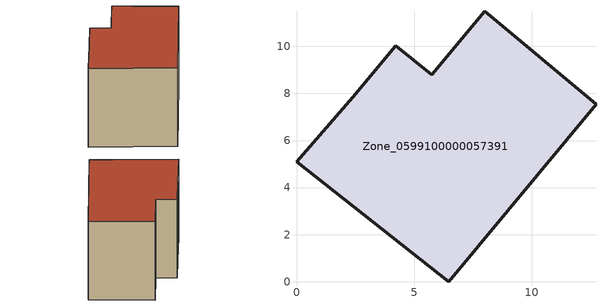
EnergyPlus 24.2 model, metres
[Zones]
Zone_0599100000057391
 floor ground (C_G): 6.46,0 0,5.09 2.38,7.84 4.21,10.03 5.75,8.79 7.99,11.49 12.72,7.54 z0
 wall outside (C_F): 0,5.09 6.46,0 12.72,7.54 7.99,11.49 5.75,8.79 4.21,10.03 2.38,7.84 0,5.09 z0:8.75
 roof outside (C_R): 4.21,10.03 2.38,7.84 0,5.09 6.46,0 12.72,7.54 7.99,11.49 5.75,8.79 z8.75
[BUILDING]
Pand.0599100000057391: North Axis=0; Terrain=City; Loads Convergence Tolerance Value=0.04; Temperature Convergence Tolerance Value=0.4; Solar Distribution=FullExterior; Maximum Number of Warmup Days=25; Minimum Number of Warmup Days=1
[Site:Location]
Rotterdam.The.Hague.AP_ZH_NLD Design_Conditions: Latitude=51.96; Longitude=4.45; Time Zone=1; Elevation=-4.5
[SITE:GROUNDTEMPERATURE:BUILDINGSURFACE]
18, 18, 18, 18, 18, 18, 18, 18, 18, 18, 18, 18
[MATERIAL] Thermal Absorptance=0.9; Solar Absorptance=0.7; Visible Absorptance=0.7
Name | Roughness | Thickness | Conductivity | Density | Specific Heat
G.TC.1946-1964 | MediumSmooth | 0.15 | 1 | 540 | 1210
F.TC.1946-1964 | Rough | 0.3 | 0.857143 | 1920 | 840
R.TC.1946-1964 | MediumRough | 0.2 | 0.235294 | 1500 | 1000
[CONSTRUCTION]
C_G: G.TC.1946-1964
C_F: F.TC.1946-1964
C_R: R.TC.1946-1964
[ZONE]
Zone_0599100000057391: Type=1; Multiplier=1; Ceiling Height=Autocalculate; Volume=Autocalculate; Floor Area=autocalculate; Part of Total Floor Area=Yes
[ZONEINFILTRATION:DESIGNFLOWRATE]
Infil_Zone_0599100000057391: Zone or ZoneList or Space or SpaceList=Zone_0599100000057391; Schedule=AlwaysOn; Design Flow Rate Calculation Method=Flow/Area; Flow Rate per Floor Area=0.003; Constant Term Coefficient=1; Temperature Term Coefficient=0; Velocity Term Coefficient=0; Velocity Squared Term Coefficient=0
[HVACTEMPLATE:ZONE:IDEALLOADSAIRSYSTEM]
Zone_0599100000057391: Maximum Heating Supply Air Temperature=50; Minimum Cooling Supply Air Temperature=13; Maximum Heating Supply Air Humidity Ratio=0.0156; Minimum Cooling Supply Air Humidity Ratio=0.0077; Heating Limit=NoLimit; Cooling Limit=NoLimit; Dehumidification Control Type=ConstantSensibleHeatRatio; Cooling Sensible Heat Ratio=0.7; Dehumidification Setpoint=60; Humidification Control Type=None; Humidification Setpoint=30; Outdoor Air Method=None; Outdoor Air Flow Rate per Person=0.00944; Outdoor Air Flow Rate per Zone Floor Area=0; Outdoor Air Flow Rate per Zone=0; Demand Controlled Ventilation Type=None; Outdoor Air Economizer Type=NoEconomizer; Heat Recovery Type=None; Sensible Heat Recovery Effectiveness=0.7; Latent Heat Recovery Effectiveness=0.65
[ZONECONTROL:THERMOSTAT]
ThermostatControl_Zone_0599100000057391: Zone or ZoneList=Zone_0599100000057391; Control Type Schedule=DualSetpointControlType; Control 1=Thermostat_Zone_0599100000057391; Temperature Difference Between Cutout And Setpoint=0
[THERMOSTATSETPOINT:DUALSETPOINT]
Thermostat_Zone_0599100000057391: Heating Setpoint Temperature Schedule=HeatingSetpoint_Zone_0599100000057391; Cooling Setpoint Temperature Schedule=CoolingSetpoint_Zone_0599100000057391
[SCHEDULE:COMPACT]
HeatingSetpoint_Zone_0599100000057391: Through: 12/31, For: AllDays, Until: 24:00, 21
CoolingSetpoint_Zone_0599100000057391: Through: 12/31, For: AllDays, Until: 24:00, 24
DualSetpointControlType: Through: 12/31, For: AllDays, Until: 24:00, 4
AlwaysOn: Through: 12/31, For: AllDays, Until: 24:00, 1
